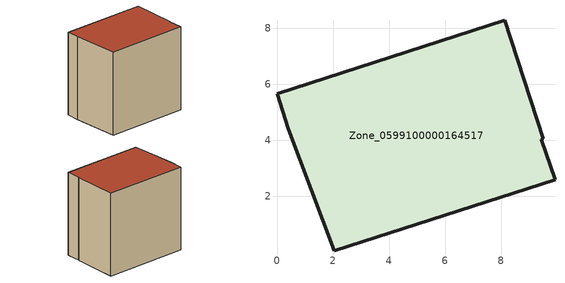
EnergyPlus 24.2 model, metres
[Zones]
Zone_0599100000164517
 floor ground (C_G): 2.05,0.07 0.4,4.42 0,5.66 8.13,8.28 9.49,4.06 9.43,4.04 9.92,2.6 z3.23
 wall outside (C_F): 9.49,4.06 8.13,8.28 0,5.66 0.4,4.42 2.05,0.07 9.92,2.6 9.43,4.04 9.49,4.06 z3.23:11.61
 roof outside (C_R): 0.4,4.42 2.05,0.07 9.92,2.6 9.43,4.04 9.49,4.06 8.13,8.28 0,5.66 z11.61
[BUILDING]
Pand.0599100000164517: North Axis=0; Terrain=City; Loads Convergence Tolerance Value=0.04; Temperature Convergence Tolerance Value=0.4; Solar Distribution=FullExterior; Maximum Number of Warmup Days=25; Minimum Number of Warmup Days=1
[Site:Location]
Rotterdam.The.Hague.AP_ZH_NLD Design_Conditions: Latitude=51.96; Longitude=4.45; Time Zone=1; Elevation=-4.5
[SITE:GROUNDTEMPERATURE:BUILDINGSURFACE]
18, 18, 18, 18, 18, 18, 18, 18, 18, 18, 18, 18
[MATERIAL] Thermal Absorptance=0.9; Solar Absorptance=0.7; Visible Absorptance=0.7
Name | Roughness | Thickness | Conductivity | Density | Specific Heat
G.TI.1965-1974 | MediumSmooth | 0.15 | 0.882353 | 540 | 1210
F.TI.1965-1974 | Rough | 0.3 | 0.697674 | 1920 | 840
R.TI.1965-1974 | MediumRough | 0.2 | 0.232558 | 1500 | 1000
[CONSTRUCTION]
C_G: G.TI.1965-1974
C_F: F.TI.1965-1974
C_R: R.TI.1965-1974
[ZONE]
Zone_0599100000164517: Type=1; Multiplier=1; Ceiling Height=Autocalculate; Volume=Autocalculate; Floor Area=autocalculate; Part of Total Floor Area=Yes
[ZONEINFILTRATION:DESIGNFLOWRATE]
Infil_Zone_0599100000164517: Zone or ZoneList or Space or SpaceList=Zone_0599100000164517; Schedule=AlwaysOn; Design Flow Rate Calculation Method=Flow/Area; Flow Rate per Floor Area=0.003; Constant Term Coefficient=1; Temperature Term Coefficient=0; Velocity Term Coefficient=0; Velocity Squared Term Coefficient=0
[HVACTEMPLATE:ZONE:IDEALLOADSAIRSYSTEM]
Zone_0599100000164517: Maximum Heating Supply Air Temperature=50; Minimum Cooling Supply Air Temperature=13; Maximum Heating Supply Air Humidity Ratio=0.0156; Minimum Cooling Supply Air Humidity Ratio=0.0077; Heating Limit=NoLimit; Cooling Limit=NoLimit; Dehumidification Control Type=ConstantSensibleHeatRatio; Cooling Sensible Heat Ratio=0.7; Dehumidification Setpoint=60; Humidification Control Type=None; Humidification Setpoint=30; Outdoor Air Method=None; Outdoor Air Flow Rate per Person=0.00944; Outdoor Air Flow Rate per Zone Floor Area=0; Outdoor Air Flow Rate per Zone=0; Demand Controlled Ventilation Type=None; Outdoor Air Economizer Type=NoEconomizer; Heat Recovery Type=None; Sensible Heat Recovery Effectiveness=0.7; Latent Heat Recovery Effectiveness=0.65
[ZONECONTROL:THERMOSTAT]
ThermostatControl_Zone_0599100000164517: Zone or ZoneList=Zone_0599100000164517; Control Type Schedule=DualSetpointControlType; Control 1=Thermostat_Zone_0599100000164517; Temperature Difference Between Cutout And Setpoint=0
[THERMOSTATSETPOINT:DUALSETPOINT]
Thermostat_Zone_0599100000164517: Heating Setpoint Temperature Schedule=HeatingSetpoint_Zone_0599100000164517; Cooling Setpoint Temperature Schedule=CoolingSetpoint_Zone_0599100000164517
[SCHEDULE:COMPACT]
HeatingSetpoint_Zone_0599100000164517: Through: 12/31, For: AllDays, Until: 24:00, 21
CoolingSetpoint_Zone_0599100000164517: Through: 12/31, For: AllDays, Until: 24:00, 24
DualSetpointControlType: Through: 12/31, For: AllDays, Until: 24:00, 4
AlwaysOn: Through: 12/31, For: AllDays, Until: 24:00, 1
